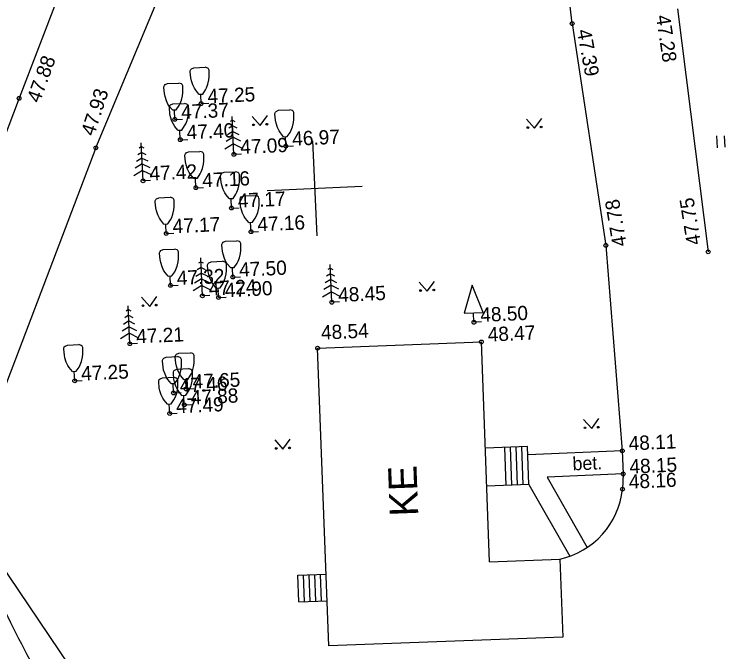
# Model space of a CAD drawing. Extents: x 641549 to 642076, y 6457469 to 6457996.
# Drawn here: x 641846.66 to 641884.05, y 6457710.16 to 6457743.72 of the extents above; entities that cross this region are included whole.
import ezdxf

# ---------------------------------------------------------------- set-up
doc = ezdxf.new("R2010")
doc.units = 0
for name, color, linetype in [('Level 1', 7, 'Continuous'), ('Level 10', 7, 'Continuous'), ('Level 14', 7, 'Continuous'), ('Level 2', 7, 'Continuous'), ('Level 27', 7, 'Continuous'), ('Level 30', 7, 'Continuous'), ('Level 31', 7, 'Continuous'), ('Level 41', 7, 'Continuous'), ('Level 54', 7, 'Continuous'), ('Level 59', 7, 'Continuous'), ('Level 61', 7, 'Continuous'), ('Level 63', 7, 'Continuous')]:
    doc.layers.add(name, color=color, linetype=linetype)

# ---------------------------------------------------------------- blocks, each defined once
blk = doc.blocks.new('KMURU_')
at = {"layer": 'Level 41'}
for p, q in [((-403, 505.28), (0, 0)), ((0, 0), (397, 505.28))]:
    blk.add_line(p, q, dxfattribs=at)
for centre, radius in [((-353, 55.28), 42.8), ((347, 55.28), 45.22)]:
    blk.add_circle(centre, radius, dxfattribs=at)
blk = doc.blocks.new('KHEIN_')
at = {"layer": 'Level 41'}
for p, q in [((0, 620.11), (0, 0)), ((405.61, 608.83), (405.61, 0))]:
    blk.add_line(p, q, dxfattribs=at)

msp = doc.modelspace()

# ---------------------------------------------------------------- linework, layer by layer
at = {"layer": 'Level 1'}
for p, q in [((641871.243, 6457726.474), (641871.243, 6457726.474)), ((641871.679, 6457714.904), (641871.243, 6457726.474)), ((641862.626, 6457726.149), (641862.626, 6457726.149)), ((641863.217, 6457710.473), (641862.626, 6457726.149)), ((641871.679, 6457714.904), (641875.366, 6457715.043)), ((641875.366, 6457715.043), (641875.521, 6457710.936)), ((641875.521, 6457710.936), (641863.217, 6457710.473))]:
    msp.add_line(p, q, dxfattribs=at)
msp.add_lwpolyline([(641862.626, 6457726.149), (641871.243, 6457726.474)], dxfattribs=at)
at = {"layer": 'Level 10'}
for p, q in [((641856.115, 6457740.901), (641856.715, 6457740.928)), ((641854.726, 6457740.071), (641855.325, 6457740.098)), ((641856.378, 6457739.512), (641856.577, 6457739.52)), ((641856.5, 6457739.017), (641856.477, 6457739.516)), ((641855.013, 6457739.003), (641855.612, 6457739.03)), ((641856.5, 6457739.017), (641856.899, 6457739.034)), ((641856.5, 6457739.017), (641856.5, 6457739.017)), ((641854.988, 6457738.682), (641855.188, 6457738.691)), ((641855.111, 6457738.187), (641855.088, 6457738.686)), ((641860.568, 6457738.665), (641861.168, 6457738.692)), ((641855.111, 6457738.187), (641855.51, 6457738.205)), ((641855.111, 6457738.187), (641855.111, 6457738.187)), ((641858.141, 6457738.144), (641858.019, 6457738.069)), ((641858.222, 6457736.346), (641858.132, 6457738.344)), ((641858.141, 6457738.144), (641858.27, 6457738.08)), ((641858.155, 6457737.845), (641857.948, 6457737.717)), ((641858.155, 6457737.845), (641858.372, 6457737.736)), ((641855.276, 6457737.614), (641855.475, 6457737.622)), ((641855.398, 6457737.119), (641855.375, 6457737.618)), ((641858.168, 6457737.545), (641857.878, 6457737.366)), ((641858.168, 6457737.545), (641858.473, 6457737.393)), ((641860.831, 6457737.276), (641861.03, 6457737.285)), ((641853.437, 6457734.953), (641853.347, 6457736.951)), ((641855.398, 6457737.119), (641855.797, 6457737.136)), ((641855.398, 6457737.119), (641855.398, 6457737.119)), ((641858.182, 6457737.245), (641857.808, 6457737.015)), ((641858.182, 6457737.245), (641858.575, 6457737.049)), ((641860.953, 6457736.781), (641860.931, 6457737.28)), ((641853.356, 6457736.751), (641853.234, 6457736.675)), ((641853.356, 6457736.751), (641853.485, 6457736.687)), ((641858.197, 6457736.896), (641857.734, 6457736.611)), ((641858.197, 6457736.896), (641858.684, 6457736.653)), ((641860.953, 6457736.781), (641861.352, 6457736.799)), ((641860.953, 6457736.781), (641860.953, 6457736.781)), ((641853.37, 6457736.451), (641853.163, 6457736.324)), ((641853.37, 6457736.451), (641853.587, 6457736.343)), ((641855.835, 6457736.475), (641856.434, 6457736.501)), ((641858.621, 6457736.364), (641858.222, 6457736.346)), ((641858.222, 6457736.346), (641858.222, 6457736.346)), ((641853.397, 6457735.852), (641853.023, 6457735.622)), ((641853.383, 6457736.152), (641853.093, 6457735.973)), ((641853.383, 6457736.152), (641853.688, 6457736)), ((641853.397, 6457735.852), (641853.79, 6457735.656)), ((641853.412, 6457735.502), (641852.949, 6457735.217)), ((641853.412, 6457735.502), (641853.899, 6457735.26)), ((641857.711, 6457735.403), (641858.31, 6457735.43)), ((641856.097, 6457735.085), (641856.297, 6457735.094)), ((641856.22, 6457734.59), (641856.197, 6457735.089)), ((641853.836, 6457734.971), (641853.437, 6457734.953)), ((641853.437, 6457734.953), (641853.437, 6457734.953)), ((641856.22, 6457734.59), (641856.619, 6457734.608)), ((641856.22, 6457734.59), (641856.22, 6457734.59)), ((641854.275, 6457734.062), (641854.874, 6457734.088)), ((641857.973, 6457734.014), (641858.173, 6457734.023)), ((641858.095, 6457733.519), (641858.073, 6457734.018)), ((641858.735, 6457734.157), (641859.335, 6457734.184)), ((641858.095, 6457733.519), (641858.495, 6457733.537)), ((641858.095, 6457733.519), (641858.095, 6457733.519)), ((641854.537, 6457732.672), (641854.737, 6457732.681)), ((641854.659, 6457732.177), (641854.637, 6457732.677)), ((641858.998, 6457732.768), (641859.197, 6457732.777)), ((641859.12, 6457732.273), (641859.098, 6457732.772)), ((641854.659, 6457732.177), (641855.059, 6457732.195)), ((641854.659, 6457732.177), (641854.659, 6457732.177)), ((641859.12, 6457732.273), (641859.519, 6457732.291)), ((641859.12, 6457732.273), (641859.12, 6457732.273)), ((641857.777, 6457731.772), (641858.376, 6457731.799)), ((641854.498, 6457731.332), (641855.097, 6457731.359)), ((641856.48, 6457730.696), (641856.357, 6457730.621)), ((641856.561, 6457728.898), (641856.471, 6457730.896)), ((641856.48, 6457730.696), (641856.609, 6457730.632)), ((641857.026, 6457730.696), (641857.625, 6457730.722)), ((641863.372, 6457728.559), (641863.282, 6457730.556)), ((641856.494, 6457730.397), (641856.287, 6457730.269)), ((641856.494, 6457730.397), (641856.71, 6457730.288)), ((641858.04, 6457730.383), (641858.239, 6457730.392)), ((641858.162, 6457729.888), (641858.139, 6457730.387)), ((641863.291, 6457730.357), (641863.169, 6457730.281)), ((641863.291, 6457730.357), (641863.42, 6457730.292)), ((641854.76, 6457729.943), (641854.96, 6457729.952)), ((641854.883, 6457729.448), (641854.86, 6457729.947)), ((641856.507, 6457730.097), (641856.217, 6457729.918)), ((641856.507, 6457730.097), (641856.812, 6457729.945)), ((641858.162, 6457729.888), (641858.561, 6457729.906)), ((641858.162, 6457729.888), (641858.162, 6457729.888)), ((641863.305, 6457730.057), (641863.098, 6457729.93)), ((641863.305, 6457730.057), (641863.522, 6457729.949)), ((641854.883, 6457729.448), (641855.282, 6457729.465)), ((641854.883, 6457729.448), (641854.883, 6457729.448)), ((641856.536, 6457729.448), (641856.073, 6457729.163)), ((641856.52, 6457729.797), (641856.146, 6457729.567)), ((641856.52, 6457729.797), (641856.913, 6457729.601)), ((641856.536, 6457729.448), (641857.023, 6457729.205)), ((641863.332, 6457729.458), (641862.958, 6457729.227)), ((641863.318, 6457729.757), (641863.028, 6457729.579)), ((641863.318, 6457729.757), (641863.623, 6457729.605)), ((641863.332, 6457729.458), (641863.725, 6457729.262)), ((641870.766, 6457729.455), (641870.332, 6457727.984)), ((641871.331, 6457728.029), (641870.766, 6457729.455)), ((641857.288, 6457729.306), (641857.488, 6457729.315)), ((641857.41, 6457728.811), (641857.388, 6457729.311)), ((641863.347, 6457729.108), (641862.884, 6457728.823)), ((641863.347, 6457729.108), (641863.834, 6457728.865)), ((641856.96, 6457728.916), (641856.561, 6457728.898)), ((641856.561, 6457728.898), (641856.561, 6457728.898)), ((641857.41, 6457728.811), (641857.81, 6457728.829)), ((641857.41, 6457728.811), (641857.41, 6457728.811)), ((641852.745, 6457726.377), (641852.655, 6457728.375)), ((641863.771, 6457728.576), (641863.372, 6457728.559)), ((641863.372, 6457728.559), (641863.372, 6457728.559)), ((641852.664, 6457728.175), (641852.542, 6457728.1)), ((641852.664, 6457728.175), (641852.793, 6457728.111)), ((641870.332, 6457727.984), (641871.331, 6457728.029)), ((641870.854, 6457727.507), (641870.831, 6457728.007)), ((641852.691, 6457727.576), (641852.401, 6457727.397)), ((641852.678, 6457727.876), (641852.471, 6457727.748)), ((641852.678, 6457727.876), (641852.895, 6457727.767)), ((641852.691, 6457727.576), (641852.996, 6457727.424)), ((641852.705, 6457727.276), (641852.331, 6457727.046)), ((641852.705, 6457727.276), (641853.098, 6457727.08)), ((641871.253, 6457727.525), (641870.854, 6457727.507)), ((641870.854, 6457727.507), (641870.854, 6457727.507)), ((641852.72, 6457726.927), (641852.257, 6457726.642)), ((641852.72, 6457726.927), (641853.207, 6457726.684)), ((641849.459, 6457726.31), (641850.058, 6457726.337)), ((641853.145, 6457726.395), (641852.745, 6457726.377)), ((641852.745, 6457726.377), (641852.745, 6457726.377)), ((641854.654, 6457725.674), (641855.253, 6457725.701)), ((641855.327, 6457725.881), (641855.927, 6457725.908)), ((641855.226, 6457725.046), (641855.825, 6457725.073)), ((641849.721, 6457724.921), (641849.921, 6457724.93)), ((641849.844, 6457724.426), (641849.821, 6457724.925)), ((641854.457, 6457724.588), (641855.056, 6457724.615)), ((641849.844, 6457724.426), (641850.243, 6457724.444)), ((641849.844, 6457724.426), (641849.844, 6457724.426)), ((641854.917, 6457724.284), (641855.116, 6457724.293)), ((641855.039, 6457723.789), (641855.016, 6457724.289)), ((641855.59, 6457724.492), (641855.79, 6457724.501)), ((641855.712, 6457723.997), (641855.69, 6457724.496)), ((641855.712, 6457723.997), (641856.112, 6457724.015)), ((641855.712, 6457723.997), (641855.712, 6457723.997)), ((641855.039, 6457723.789), (641855.438, 6457723.807)), ((641855.039, 6457723.789), (641855.039, 6457723.789)), ((641855.488, 6457723.656), (641855.688, 6457723.665)), ((641855.61, 6457723.161), (641855.588, 6457723.661)), ((641854.719, 6457723.199), (641854.919, 6457723.208)), ((641854.841, 6457722.704), (641854.819, 6457723.203)), ((641855.61, 6457723.161), (641856.01, 6457723.179)), ((641855.61, 6457723.161), (641855.61, 6457723.161)), ((641854.841, 6457722.704), (641855.241, 6457722.722)), ((641854.841, 6457722.704), (641854.841, 6457722.704))]:
    msp.add_line(p, q, dxfattribs=at)
for points in [[(641856.378, 6457739.512), (641856.21, 6457739.717), (641856.14, 6457739.826), (641856.056, 6457739.998), (641855.984, 6457740.22), (641855.954, 6457740.375), (641855.924, 6457740.692), (641855.925, 6457740.734), (641855.951, 6457740.807), (641855.99, 6457740.845), (641856.115, 6457740.901)], [(641856.577, 6457739.52), (641856.726, 6457739.74), (641856.786, 6457739.855), (641856.855, 6457740.033), (641856.906, 6457740.261), (641856.922, 6457740.418), (641856.923, 6457740.737), (641856.919, 6457740.778), (641856.887, 6457740.849), (641856.845, 6457740.884), (641856.715, 6457740.928)], [(641854.988, 6457738.682), (641854.821, 6457738.887), (641854.751, 6457738.996), (641854.666, 6457739.168), (641854.595, 6457739.39), (641854.565, 6457739.545), (641854.535, 6457739.862), (641854.535, 6457739.904), (641854.562, 6457739.977), (641854.6, 6457740.016), (641854.726, 6457740.071)], [(641855.188, 6457738.691), (641855.337, 6457738.91), (641855.396, 6457739.025), (641855.466, 6457739.203), (641855.517, 6457739.431), (641855.533, 6457739.588), (641855.534, 6457739.907), (641855.53, 6457739.949), (641855.497, 6457740.019), (641855.456, 6457740.054), (641855.325, 6457740.098)], [(641855.276, 6457737.614), (641855.108, 6457737.819), (641855.038, 6457737.928), (641854.953, 6457738.1), (641854.882, 6457738.322), (641854.852, 6457738.477), (641854.822, 6457738.794), (641854.822, 6457738.836), (641854.849, 6457738.909), (641854.887, 6457738.947), (641855.013, 6457739.003)], [(641855.475, 6457737.622), (641855.624, 6457737.842), (641855.683, 6457737.957), (641855.753, 6457738.135), (641855.804, 6457738.363), (641855.82, 6457738.52), (641855.821, 6457738.839), (641855.817, 6457738.88), (641855.785, 6457738.951), (641855.743, 6457738.986), (641855.612, 6457739.03)], [(641860.831, 6457737.276), (641860.663, 6457737.481), (641860.593, 6457737.59), (641860.509, 6457737.762), (641860.437, 6457737.984), (641860.407, 6457738.139), (641860.377, 6457738.457), (641860.378, 6457738.498), (641860.404, 6457738.571), (641860.443, 6457738.61), (641860.568, 6457738.665)], [(641861.03, 6457737.285), (641861.179, 6457737.505), (641861.239, 6457737.619), (641861.308, 6457737.798), (641861.359, 6457738.025), (641861.376, 6457738.182), (641861.376, 6457738.501), (641861.372, 6457738.543), (641861.34, 6457738.613), (641861.298, 6457738.648), (641861.168, 6457738.692)], [(641856.097, 6457735.085), (641855.93, 6457735.291), (641855.86, 6457735.399), (641855.775, 6457735.571), (641855.704, 6457735.793), (641855.673, 6457735.948), (641855.644, 6457736.266), (641855.644, 6457736.307), (641855.671, 6457736.38), (641855.709, 6457736.419), (641855.835, 6457736.475)], [(641856.297, 6457735.094), (641856.446, 6457735.314), (641856.505, 6457735.428), (641856.574, 6457735.607), (641856.626, 6457735.835), (641856.642, 6457735.992), (641856.643, 6457736.311), (641856.639, 6457736.352), (641856.606, 6457736.422), (641856.564, 6457736.457), (641856.434, 6457736.501)], [(641858.173, 6457734.023), (641858.321, 6457734.243), (641858.381, 6457734.357), (641858.45, 6457734.536), (641858.501, 6457734.764), (641858.518, 6457734.92), (641858.519, 6457735.239), (641858.515, 6457735.281), (641858.482, 6457735.351), (641858.44, 6457735.386), (641858.31, 6457735.43)], [(641857.973, 6457734.014), (641857.805, 6457734.22), (641857.736, 6457734.328), (641857.651, 6457734.5), (641857.58, 6457734.722), (641857.549, 6457734.877), (641857.52, 6457735.195), (641857.52, 6457735.236), (641857.546, 6457735.309), (641857.585, 6457735.348), (641857.711, 6457735.403)], [(641854.537, 6457732.672), (641854.369, 6457732.878), (641854.3, 6457732.986), (641854.215, 6457733.158), (641854.144, 6457733.38), (641854.113, 6457733.535), (641854.084, 6457733.853), (641854.084, 6457733.894), (641854.11, 6457733.967), (641854.149, 6457734.006), (641854.275, 6457734.062)], [(641854.737, 6457732.681), (641854.885, 6457732.901), (641854.945, 6457733.015), (641855.014, 6457733.194), (641855.065, 6457733.422), (641855.082, 6457733.579), (641855.083, 6457733.898), (641855.079, 6457733.939), (641855.046, 6457734.009), (641855.004, 6457734.044), (641854.874, 6457734.088)], [(641858.998, 6457732.768), (641858.83, 6457732.973), (641858.76, 6457733.082), (641858.676, 6457733.254), (641858.604, 6457733.476), (641858.574, 6457733.631), (641858.544, 6457733.948), (641858.545, 6457733.99), (641858.571, 6457734.063), (641858.61, 6457734.102), (641858.735, 6457734.157)], [(641859.197, 6457732.777), (641859.346, 6457732.996), (641859.406, 6457733.111), (641859.475, 6457733.289), (641859.526, 6457733.517), (641859.543, 6457733.674), (641859.543, 6457733.993), (641859.539, 6457734.035), (641859.507, 6457734.105), (641859.465, 6457734.14), (641859.335, 6457734.184)], [(641858.04, 6457730.383), (641857.872, 6457730.588), (641857.802, 6457730.697), (641857.717, 6457730.869), (641857.646, 6457731.091), (641857.616, 6457731.246), (641857.586, 6457731.563), (641857.586, 6457731.605), (641857.613, 6457731.678), (641857.651, 6457731.717), (641857.777, 6457731.772)], [(641858.239, 6457730.392), (641858.388, 6457730.611), (641858.447, 6457730.726), (641858.517, 6457730.904), (641858.568, 6457731.132), (641858.584, 6457731.289), (641858.585, 6457731.608), (641858.581, 6457731.65), (641858.548, 6457731.72), (641858.507, 6457731.755), (641858.376, 6457731.799)], [(641854.76, 6457729.943), (641854.593, 6457730.148), (641854.523, 6457730.257), (641854.438, 6457730.429), (641854.367, 6457730.651), (641854.336, 6457730.806), (641854.307, 6457731.123), (641854.307, 6457731.165), (641854.334, 6457731.238), (641854.372, 6457731.277), (641854.498, 6457731.332)], [(641854.96, 6457729.952), (641855.109, 6457730.171), (641855.168, 6457730.286), (641855.237, 6457730.464), (641855.288, 6457730.692), (641855.305, 6457730.849), (641855.306, 6457731.168), (641855.302, 6457731.21), (641855.269, 6457731.28), (641855.227, 6457731.315), (641855.097, 6457731.359)], [(641857.288, 6457729.306), (641857.12, 6457729.512), (641857.051, 6457729.62), (641856.966, 6457729.792), (641856.895, 6457730.014), (641856.864, 6457730.169), (641856.835, 6457730.487), (641856.835, 6457730.528), (641856.861, 6457730.601), (641856.9, 6457730.64), (641857.026, 6457730.696)], [(641857.488, 6457729.315), (641857.636, 6457729.535), (641857.696, 6457729.649), (641857.765, 6457729.828), (641857.816, 6457730.056), (641857.833, 6457730.213), (641857.834, 6457730.532), (641857.83, 6457730.573), (641857.797, 6457730.643), (641857.755, 6457730.678), (641857.625, 6457730.722)], [(641849.721, 6457724.921), (641849.554, 6457725.126), (641849.484, 6457725.235), (641849.399, 6457725.407), (641849.328, 6457725.629), (641849.297, 6457725.784), (641849.268, 6457726.101), (641849.268, 6457726.143), (641849.295, 6457726.216), (641849.333, 6457726.255), (641849.459, 6457726.31)], [(641849.921, 6457724.93), (641850.07, 6457725.149), (641850.129, 6457725.264), (641850.198, 6457725.442), (641850.25, 6457725.67), (641850.266, 6457725.827), (641850.267, 6457726.146), (641850.263, 6457726.188), (641850.23, 6457726.258), (641850.188, 6457726.293), (641850.058, 6457726.337)], [(641855.116, 6457724.293), (641855.265, 6457724.513), (641855.324, 6457724.628), (641855.394, 6457724.806), (641855.445, 6457725.034), (641855.461, 6457725.191), (641855.462, 6457725.51), (641855.458, 6457725.551), (641855.426, 6457725.621), (641855.384, 6457725.657), (641855.253, 6457725.701)], [(641855.59, 6457724.492), (641855.422, 6457724.697), (641855.353, 6457724.806), (641855.268, 6457724.978), (641855.197, 6457725.2), (641855.166, 6457725.355), (641855.137, 6457725.673), (641855.137, 6457725.714), (641855.163, 6457725.787), (641855.202, 6457725.826), (641855.327, 6457725.881)], [(641855.79, 6457724.501), (641855.938, 6457724.721), (641855.998, 6457724.835), (641856.067, 6457725.014), (641856.118, 6457725.241), (641856.135, 6457725.398), (641856.136, 6457725.717), (641856.132, 6457725.759), (641856.099, 6457725.829), (641856.057, 6457725.864), (641855.927, 6457725.908)], [(641854.917, 6457724.284), (641854.749, 6457724.49), (641854.679, 6457724.599), (641854.594, 6457724.77), (641854.523, 6457724.993), (641854.493, 6457725.148), (641854.463, 6457725.465), (641854.463, 6457725.507), (641854.49, 6457725.58), (641854.528, 6457725.618), (641854.654, 6457725.674)], [(641855.488, 6457723.656), (641855.32, 6457723.862), (641855.251, 6457723.971), (641855.166, 6457724.142), (641855.095, 6457724.365), (641855.064, 6457724.52), (641855.035, 6457724.837), (641855.035, 6457724.879), (641855.061, 6457724.952), (641855.1, 6457724.99), (641855.226, 6457725.046)], [(641855.688, 6457723.665), (641855.837, 6457723.885), (641855.896, 6457724), (641855.965, 6457724.178), (641856.016, 6457724.406), (641856.033, 6457724.563), (641856.034, 6457724.882), (641856.03, 6457724.923), (641855.997, 6457724.993), (641855.955, 6457725.029), (641855.825, 6457725.073)], [(641854.719, 6457723.199), (641854.551, 6457723.404), (641854.482, 6457723.513), (641854.397, 6457723.685), (641854.326, 6457723.907), (641854.295, 6457724.062), (641854.266, 6457724.379), (641854.266, 6457724.421), (641854.292, 6457724.494), (641854.331, 6457724.533), (641854.457, 6457724.588)], [(641854.919, 6457723.208), (641855.067, 6457723.427), (641855.127, 6457723.542), (641855.196, 6457723.72), (641855.247, 6457723.948), (641855.264, 6457724.105), (641855.265, 6457724.424), (641855.261, 6457724.466), (641855.228, 6457724.536), (641855.186, 6457724.571), (641855.056, 6457724.615)]]:
    msp.add_lwpolyline(points, dxfattribs=at)
at = {"layer": 'Level 14'}
msp.add_lwpolyline([(641852.775, 6457704.678), (641840.496, 6457722.865)], dxfattribs=at)
at = {"layer": 'Level 2'}
for p, q in [((641873.671, 6457720.97), (641871.454, 6457720.886)), ((641873.746, 6457718.964), (641871.529, 6457718.881))]:
    msp.add_line(p, q, dxfattribs=at)
for points in [[(641872.547, 6457718.919), (641872.472, 6457720.924)], [(641872.847, 6457718.931), (641872.771, 6457720.936)], [(641873.147, 6457718.942), (641873.071, 6457720.947)], [(641873.446, 6457718.953), (641873.371, 6457720.958)], [(641873.746, 6457718.964), (641873.671, 6457720.97)]]:
    msp.add_lwpolyline(points, dxfattribs=at)
at = {"layer": 'Level 27'}
for p, q in [((641861.576, 6457714.196), (641863.074, 6457714.252)), ((641861.629, 6457712.789), (641861.576, 6457714.196)), ((641861.928, 6457712.801), (641861.875, 6457714.207)), ((641862.228, 6457712.812), (641862.175, 6457714.218)), ((641862.528, 6457712.823), (641862.475, 6457714.229)), ((641862.828, 6457712.835), (641862.775, 6457714.241)), ((641861.629, 6457712.789), (641863.127, 6457712.846))]:
    msp.add_line(p, q, dxfattribs=at)
at = {"layer": 'Level 30'}
for p, q in [((641850.358, 6457748.285), (641846.915, 6457739.295)), ((641876.024, 6457743.228), (641876.024, 6457743.228)), ((641846.915, 6457739.295), (641843.29, 6457729.779)), ((641846.915, 6457739.295), (641846.915, 6457739.295)), ((641850.951, 6457736.685), (641844.681, 6457720.223)), ((641850.951, 6457736.685), (641850.951, 6457736.685)), ((641883.178, 6457731.215), (641883.178, 6457731.215)), ((641878.659, 6457720.745), (641873.687, 6457720.537)), ((641878.659, 6457720.745), (641878.659, 6457720.745)), ((641878.701, 6457719.523), (641874.7, 6457719.356)), ((641874.7, 6457719.356), (641876.813, 6457715.658)), ((641878.701, 6457719.523), (641878.701, 6457719.523)), ((641873.746, 6457718.964), (641875.899, 6457715.196)), ((641878.671, 6457718.727), (641878.671, 6457718.727))]:
    msp.add_line(p, q, dxfattribs=at)
for points in [[(641850.951, 6457736.685), (641858.224, 6457754.094), (641860.58, 6457759.675), (641862.111, 6457762.421)], [(641876.024, 6457743.228), (641875.488, 6457747.764)], [(641881.567, 6457744.014), (641883.178, 6457731.215)], [(641876.024, 6457743.228), (641877.79, 6457731.555), (641878.659, 6457720.745), (641878.701, 6457719.523), (641878.671, 6457718.727)]]:
    msp.add_lwpolyline(points, dxfattribs=at)
msp.add_arc((641874.464, 6457719.176), 4.23, 282.3127, 353.9147, dxfattribs=at)
msp.add_spline([(641844.681, 6457720.223), (641844.401, 6457719.342), (641844.277, 6457718.414), (641844.243, 6457717.857), (641844.277, 6457717.362), (641844.424, 6457716.449), (641844.661, 6457715.755), (641849.13, 6457706.683)], degree=3, dxfattribs=at)
at = {"layer": 'Level 31'}
msp.add_line((641877.79, 6457731.555), (641877.79, 6457731.555), dxfattribs=at)
msp.add_circle((641877.79, 6457731.555), 0.1, dxfattribs=at)
at = {"layer": 'Level 54'}
for centre in [(641856.5, 6457739.017), (641855.111, 6457738.187), (641855.398, 6457737.119), (641860.953, 6457736.781), (641858.222, 6457736.346), (641853.437, 6457734.953), (641856.22, 6457734.59), (641858.095, 6457733.519), (641854.659, 6457732.177), (641859.12, 6457732.273), (641877.79, 6457731.555), (641858.162, 6457729.888), (641854.883, 6457729.448), (641856.561, 6457728.898), (641857.41, 6457728.811), (641863.372, 6457728.559), (641870.854, 6457727.507), (641852.745, 6457726.377), (641871.243, 6457726.474), (641862.626, 6457726.149), (641849.844, 6457724.426), (641855.039, 6457723.789), (641855.712, 6457723.997), (641855.61, 6457723.161), (641854.841, 6457722.704), (641878.659, 6457720.745), (641878.671, 6457718.727)]:
    msp.add_circle(centre, 0.1, dxfattribs=at)
at = {"layer": 'Level 59'}
for centre in [(641876.024, 6457743.228), (641846.915, 6457739.295), (641850.951, 6457736.685), (641883.178, 6457731.215), (641878.701, 6457719.523)]:
    msp.add_circle(centre, 0.1, dxfattribs=at)
at = {"layer": 'Level 61'}
for p, q in [((641862.355, 6457737.051), (641862.579, 6457732.056)), ((641862.355, 6457737.051), (641862.579, 6457732.056)), ((641862.355, 6457737.051), (641862.579, 6457732.056)), ((641862.355, 6457737.051), (641862.579, 6457732.056)), ((641859.97, 6457734.442), (641864.964, 6457734.665)), ((641859.97, 6457734.442), (641864.964, 6457734.665)), ((641859.97, 6457734.442), (641864.964, 6457734.665)), ((641859.97, 6457734.442), (641864.964, 6457734.665))]:
    msp.add_line(p, q, dxfattribs=at)

# ---------------------------------------------------------------- block references
at = {"layer": 'Level 41', "xscale": 0.0009998989885521001, "yscale": 0.0009998989885521001, "rotation": 2.563954760017547}
for name, p in [('KMURU_', (641859.608, 6457737.86)), ('KMURU_', (641874.044, 6457737.717)), ('KHEIN_', (641883.647, 6457736.698)), ('KMURU_', (641868.396, 6457729.138)), ('KMURU_', (641853.788, 6457728.34)), ('KMURU_', (641877.047, 6457721.912)), ('KMURU_', (641860.8, 6457720.826))]:
    msp.add_blockref(name, p, dxfattribs=at)

# ---------------------------------------------------------------- texts
at = {"layer": 'Level 1'}
msp.add_text('KE', height=1.4998, rotation=92.1587, dxfattribs=at).set_placement((641867.926, 6457717.318))
at = {"layer": 'Level 30'}
msp.add_text('bet.', height=0.6999, rotation=2.3944, dxfattribs=at).set_placement((641876.053, 6457719.709))
at = {"layer": 'Level 31'}
msp.add_text('47.78', height=0.7499, rotation=99.634, dxfattribs=at).set_placement((641878.897, 6457731.558))
at = {"layer": 'Level 59'}
for s, rotation, p in [('47.28', 278.4099, (641880.427, 6457743.632)), ('47.39', 280.3857, (641876.268, 6457742.865)), ('47.88', 70.1688, (641848.001, 6457739.01)), ('47.93', 72.0897, (641850.86, 6457737.267)), ('46.97', 2.564, (641861.303, 6457736.796)), ('47.75', 99.3005, (641882.804, 6457731.635)), ('47.16', 2.564, (641859.47, 6457732.288)), ('48.54', 2.564, (641862.819, 6457726.593)), ('48.47', 2.564, (641871.593, 6457726.49)), ('47.25', 2.564, (641850.193, 6457724.441)), ('47.88', 2.564, (641855.96, 6457723.177)), ('48.15', 2.564, (641879.051, 6457719.539))]:
    msp.add_text(s, height=0.7499, rotation=rotation, dxfattribs=at).set_placement(p)
at = {"layer": 'Level 63'}
for s, p in [('47.25', (641856.849, 6457739.032)), ('47.37', (641855.46, 6457738.202)), ('47.40', (641855.747, 6457737.134)), ('47.09', (641858.571, 6457736.362)), ('47.42', (641853.787, 6457734.969)), ('47.16', (641856.569, 6457734.606)), ('47.17', (641858.445, 6457733.535)), ('47.17', (641855.009, 6457732.193)), ('47.50', (641858.511, 6457729.903)), ('47.32', (641855.232, 6457729.463)), ('47.24', (641856.91, 6457728.914)), ('47.90', (641857.76, 6457728.827)), ('48.45', (641863.722, 6457728.574)), ('48.50', (641871.203, 6457727.523)), ('47.21', (641853.095, 6457726.393)), ('47.46', (641855.388, 6457723.805)), ('47.65', (641856.062, 6457724.012)), ('47.49', (641855.191, 6457722.719)), ('48.11', (641879.009, 6457720.76)), ('48.16', (641879.02, 6457718.743))]:
    msp.add_text(s, height=0.7499, rotation=2.564, dxfattribs=at).set_placement(p)

doc.saveas('drawing.dxf')
